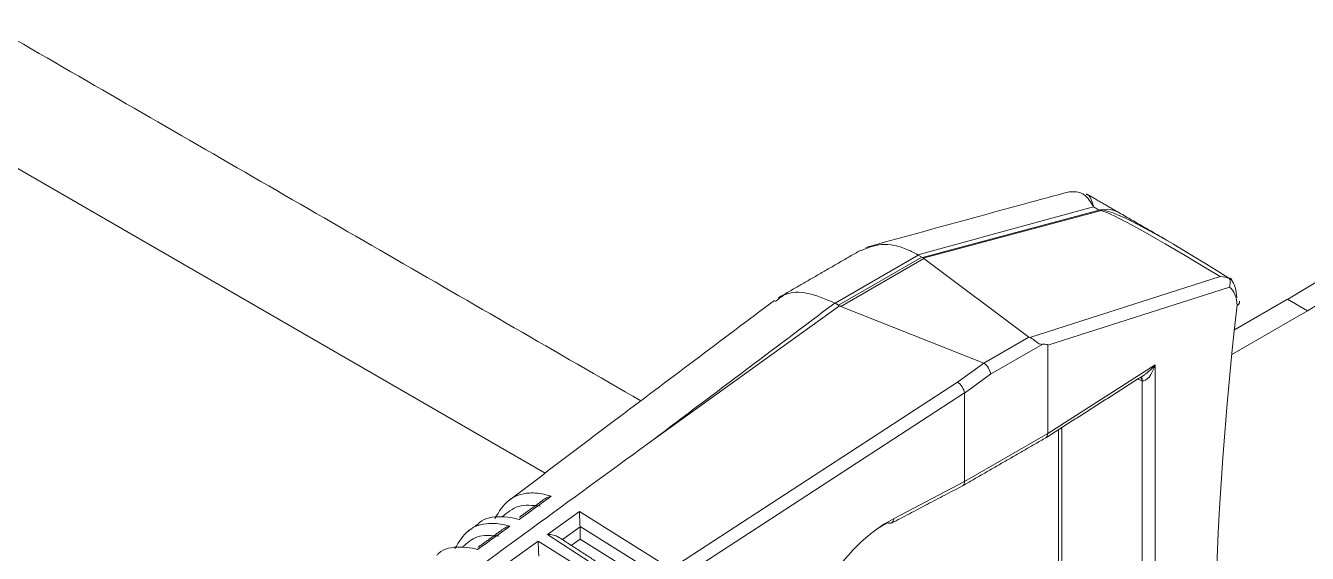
# Model space of a CAD drawing. Extents: x 12.1 to 108.7, y 1 to 80.4.
# Drawn here: x 71.963 to 73.323, y 8.193 to 8.753 of the extents above; entities that cross this region are included whole.
import ezdxf

# ---------------------------------------------------------------- set-up
doc = ezdxf.new("R2010")
doc.units = 0
doc.header["$MEASUREMENT"] = 0
doc.linetypes.add('SLD-Solid', pattern=[0])
doc.layers.get('0').update_dxf_attribs({"linetype": 'CONTINUOUS'})

msp = doc.modelspace()

# ---------------------------------------------------------------- linework, layer by layer
at = {"color": 7, "linetype": 'SLD-Solid', "lineweight": 15}
for p, q in [((70.4088, 9.4936), (72.5142, 8.2782)), ((72.9144, 8.5069), (73.1021, 8.5572)), ((73.1032, 8.5565), (72.9154, 8.5062)), ((73.0961, 8.5606), (73.1021, 8.5572)), ((72.8217, 8.4583), (72.9101, 8.5093)), ((72.9138, 8.5072), (72.8254, 8.4562)), ((72.8279, 8.455), (72.9159, 8.5058)), ((72.9098, 8.5095), (72.9101, 8.5093)), ((72.9101, 8.5093), (72.9138, 8.5072)), ((72.9138, 8.5072), (72.9144, 8.5069)), ((72.9154, 8.5062), (72.9159, 8.5058)), ((72.9159, 8.5058), (73.0273, 8.4225)), ((73.2305, 8.4866), (73.0285, 8.4219)), ((73.0475, 8.4138), (73.2403, 8.4755)), ((73.3017, 8.4625), (73.2456, 8.4301)), ((73.3229, 8.4503), (73.3017, 8.4625)), ((72.6224, 8.3088), (72.8265, 8.4555)), ((72.8217, 8.4583), (72.8214, 8.4585)), ((72.8254, 8.4562), (72.8217, 8.4583)), ((72.9795, 8.3949), (72.8279, 8.455)), ((73.3229, 8.4503), (73.2429, 8.4041)), ((73.0273, 8.4225), (72.9795, 8.3949)), ((72.9868, 8.383), (73.0416, 8.4147)), ((73.0475, 8.4138), (73.0475, 8.3203)), ((72.9797, 8.3948), (72.9517, 8.3747)), ((72.9797, 8.3948), (72.9795, 8.3949)), ((73.1614, 8.3929), (73.0475, 8.3203)), ((73.1614, 8.3929), (73.1614, 7.5931)), ((72.9591, 8.3631), (72.9868, 8.383)), ((72.9517, 8.3747), (72.6476, 8.1767)), ((73.1429, 8.3779), (73.1475, 8.3761)), ((73.1475, 7.6088), (73.1475, 8.3761)), ((73.1475, 8.3761), (73.1479, 8.3759)), ((72.6548, 8.1651), (72.9591, 8.3632)), ((72.9591, 8.3631), (72.9591, 8.3632)), ((72.9591, 8.2692), (72.9591, 8.3631)), ((73.0623, 8.3265), (73.0623, 7.6656)), ((73.0475, 8.3203), (72.9591, 8.2692)), ((73.0475, 8.3203), (73.0475, 8.3203)), ((72.9591, 8.2692), (72.8838, 8.2298)), ((72.9591, 8.2692), (72.9591, 8.2692)), ((72.5166, 8.213), (72.5506, 8.2375)), ((72.5506, 8.2375), (72.6476, 8.1767)), ((72.5512, 8.221), (72.5325, 8.2076)), ((72.6411, 8.1652), (72.5512, 8.2216)), ((72.5512, 8.221), (72.5512, 8.2216)), ((72.5512, 8.221), (72.5512, 8.2082)), ((72.4728, 8.1815), (72.5068, 8.2059)), ((72.5068, 8.2059), (72.6014, 8.1467)), ((72.6101, 8.1523), (72.5166, 8.213)), ((72.5512, 8.2082), (72.5419, 8.2015)), ((72.6232, 8.1631), (72.5512, 8.2082))]:
    msp.add_line(p, q, dxfattribs=at)
at = {"color": 7, "linetype": 'SLD-Solid', "lineweight": 15, "flags": 128}
for points in [[(73.1048, 8.5574), (73.111, 8.558), (73.1166, 8.5572), (73.1217, 8.5552), (73.1217, 8.5552)], [(73.2484, 8.4561), (73.2496, 8.4571), (73.2504, 8.4582), (73.2508, 8.4593), (73.251, 8.4604), (73.251, 8.4604)]]:
    msp.add_lwpolyline(points, dxfattribs=at)
at = {"color": 7, "linetype": 'SLD-Solid', "lineweight": 15}
for centre, radius, start, end in [((72.4093, 10.001), 1.7786, 300.1148, 315.3066), ((72.4381, 9.9776), 1.7651, 300.0847, 314.4754), ((73.0902, 8.5366), 0.0237, 56.8484, 59.988), ((73.0843, 8.5561), 0.0206, 0.9878, 3.589), ((73.241, 8.46), 0.01, 353.5344, 360), ((73.241, 8.46), 0.01, 360, 2.6099), ((73.2473, 8.4597), 0.00372, 287.7956, 347.385), ((73.1408, 8.3758), 0.00673, 1.8514, 37.2397), ((73.1417, 8.3759), 0.00619, 0.2708, 41.9206), ((72.8792, 8.2291), 0.00467, 303.4964, 8.2591), ((72.8801, 8.2291), 0.00424, 236.3519, 293.2683)]:
    msp.add_arc(centre, radius, start, end, dxfattribs=at)
for centre, major_axis, ratio, start_param, end_param in [((74.6263, 7.7324), (5.759, 1.2811), 0.198331, 1.795372, 1.829063), ((73.4938, 8.271), (0.3934, -0.2851), 0.067897, 3.033861, 3.086525), ((73.5004, 8.2972), (0.3977, -0.259), 0.033271, 3.05906, 3.111723), ((73.4938, 8.271), (0.3934, -0.2851), 0.067897, 2.312196, 3.033861), ((73.5004, 8.2972), (0.3977, -0.259), 0.033271, 2.338395, 3.05906), ((73.215, 8.4324), (0.0231, 0.0444), 0.54529, 5.527407, 6.189238), ((73.2076, 8.4363), (0.028, 0.0531), 0.550734, 5.531084, 6.011733), ((77.1263, 9.6568), (13.5348, 9.6488), 0.094709, 1.826303, 1.841815), ((72.1343, 7.9593), (0.6943, 0.494), 0.104684, 0.034736, 0.047827), ((72.1339, 7.959), (0.6996, 0.4919), 0.108829, 0.07127, 0.084359), ((75.4823, 9.4866), (1.5577, 2.9995), 0.54529, 2.183632, 2.479964), ((73.0535, 8.4297), (0.0269, 0.0062), 0.221608, 3.327093, 3.467694), ((72.917, 8.3783), (0.1305, 0.0357), 0.06024, 6.266726, 6.567396), ((72.9797, 8.3871), (-0.00543, 0.00841), 0.541118, 3.900038, 5.418474), ((73.1539, 8.3968), (0.0061, 0.0208), 0.380972, 3.154865, 4.638523), ((73.1539, 8.3968), (0.0139, 0.0162), 0.382704, 4.042839, 4.802208), ((72.9522, 8.3673), (-0.00565, 0.00825), 0.488283, 3.890672, 5.402754), ((73.0402, 8.3242), (-0.00519, 0.00855), 0.594217, 3.128473, 3.913952), ((72.9522, 8.2734), (-0.00482, 0.00876), 0.560658, 3.130228, 3.938437), ((72.5511, 8.2301), (-0.0004, 0.012), 0.026825, 0.909765, 2.358101), ((72.8846, 8.1195), (0.0726, 0.1139), 0.608944, 0.815924, 2.379124), ((72.8779, 8.1238), (0.0676, 0.1053), 0.60375, 0.817539, 0.9652), ((72.5073, 8.1986), (-0.0004, 0.012), 0.026825, 0.909765, 2.358101), ((72.5171, 8.2056), (0.014, 0.0003), 0.527029, 0.656435, 1.593412)]:
    msp.add_ellipse(centre, major_axis=major_axis, ratio=ratio, start_param=start_param, end_param=end_param, dxfattribs=at)
for points in [[(70.4652, 9.5962), (72.6157, 8.3548)], [(73.1217, 8.5552), (73.0886, 8.5743)], [(73.1751, 8.5244), (73.1217, 8.5552)], [(72.8484, 8.5143), (72.7615, 8.4641)], [(72.9154, 8.5062), (72.9144, 8.5069)], [(73.0455, 8.3157), (73.1502, 8.3825)], [(73.0588, 8.3242), (73.0588, 7.67)], [(72.9571, 8.2647), (73.0454, 8.3156)], [(72.8818, 8.2252), (72.957, 8.2646)], [(72.5129, 8.2502), (72.4867, 8.2313)], [(72.4416, 8.2233), (72.4327, 8.2166)], [(72.4691, 8.2184), (72.4428, 8.1994)], [(72.616, 8.1533), (72.5281, 8.2104)]]:
    msp.add_open_spline(points, degree=1, dxfattribs=at)
for points, knots in [([(73.0703, 8.5766), (73.0546, 8.5723), (72.9822, 8.5528), (72.9105, 8.533), (72.8543, 8.5175)], [0, 0, 0, 0, 0.217962, 1, 1, 1, 1]), ([(73.0704, 8.5764), (73.0754, 8.5766), (73.085, 8.5769), (73.0923, 8.5673), (73.0958, 8.5612), (73.0961, 8.5607), (73.0961, 8.5606)], [0, 0, 0, 0, 0.499211, 0.956971, 0.994826, 1, 1, 1, 1]), ([(73.0961, 8.5606), (73.0961, 8.5607), (73.0959, 8.5613), (73.0954, 8.5631), (73.0935, 8.5684), (73.0916, 8.5738), (73.0886, 8.5737), (73.0882, 8.5737)], [0, 0, 0, 0, 0.0085331, 0.0815284, 0.2622894, 0.8894374, 1, 1, 1, 1]), ([(72.9098, 8.5095), (72.9062, 8.5115), (72.8932, 8.5185), (72.8708, 8.5232), (72.8558, 8.517), (72.8486, 8.514)], [0, 0, 0, 0, 0.16589, 0.597716, 1, 1, 1, 1]), ([(73.2401, 8.4849), (73.237, 8.4856), (73.2339, 8.4864), (73.2306, 8.4866), (73.2305, 8.4866)], [0, 0, 0, 0, 0.980027, 1, 1, 1, 1]), ([(73.2425, 8.4833), (73.2424, 8.4833), (73.2423, 8.4843), (73.2417, 8.4851), (73.2405, 8.4849), (73.2401, 8.4849)], [0, 0, 0, 0, 0.021182, 0.71712, 1, 1, 1, 1]), ([(73.2403, 8.4755), (73.2403, 8.4755), (73.2405, 8.4761), (73.241, 8.4779), (73.2412, 8.4808), (73.2408, 8.4833), (73.2402, 8.4846), (73.2401, 8.4849)], [0, 0, 0, 0, 0.017181, 0.202287, 0.556603, 0.898381, 1, 1, 1, 1]), ([(72.7575, 8.4614), (72.7008, 8.4189), (72.6066, 8.3482), (72.5128, 8.2772), (72.4754, 8.2488)], [0, 0, 0, 0, 0.600831, 1, 1, 1, 1]), ([(72.8214, 8.4585), (72.8118, 8.4626), (72.7925, 8.471), (72.7704, 8.4704), (72.7615, 8.4627), (72.7585, 8.4601)], [0, 0, 0, 0, 0.396049, 0.792094, 1, 1, 1, 1]), ([(73.0416, 8.4147), (73.0405, 8.4147), (73.0387, 8.4148), (73.0361, 8.4167), (73.0335, 8.419), (73.0309, 8.4209), (73.0291, 8.4217), (73.0285, 8.4219)], [0, 0, 0, 0, 0.281503, 0.477149, 0.672463, 0.878462, 1, 1, 1, 1]), ([(72.1293, 7.9455), (72.1333, 7.9484), (72.153, 7.9631), (72.2359, 8.0248), (72.3955, 8.1435), (72.5409, 8.2494), (72.6224, 8.3088)], [0, 0, 0, 0, 0.024148, 0.120739, 0.507103, 1, 1, 1, 1]), ([(72.4609, 8.23), (72.4652, 8.2372), (72.4739, 8.2516), (72.4943, 8.2581), (72.5106, 8.2566), (72.5186, 8.2541), (72.5205, 8.2535)], [0, 0, 0, 0, 0.347935, 0.69616, 0.929831, 1, 1, 1, 1]), ([(72.5088, 8.2431), (72.5007, 8.244), (72.4848, 8.2456), (72.474, 8.2363), (72.4686, 8.2317)], [0, 0, 0, 0, 0.50591, 1, 1, 1, 1]), ([(72.5205, 8.2535), (72.5158, 8.2501), (72.5044, 8.2419), (72.4931, 8.2337), (72.4864, 8.2289)], [0, 0, 0, 0, 0.412557, 1, 1, 1, 1]), ([(72.5129, 8.2502), (72.514, 8.251), (72.5163, 8.2525), (72.5191, 8.2533), (72.5204, 8.2535), (72.5205, 8.2535)], [0, 0, 0, 0, 0.5104061, 0.9848754, 1, 1, 1, 1]), ([(72.4864, 8.2289), (72.4845, 8.2294), (72.4781, 8.2312), (72.4632, 8.2325), (72.4489, 8.2309), (72.4428, 8.2238), (72.442, 8.2228)], [0, 0, 0, 0, 0.107574, 0.37584, 0.912502, 1, 1, 1, 1]), ([(72.4184, 8.198), (72.4226, 8.2051), (72.4312, 8.2194), (72.4511, 8.2257), (72.4671, 8.2245), (72.4747, 8.2223), (72.4765, 8.2217)], [0, 0, 0, 0, 0.347005, 0.702516, 0.929455, 1, 1, 1, 1]), ([(72.4765, 8.2217), (72.4718, 8.2183), (72.4605, 8.2101), (72.4491, 8.2019), (72.4424, 8.1971)], [0, 0, 0, 0, 0.412528, 1, 1, 1, 1]), ([(72.4691, 8.2185), (72.4703, 8.2193), (72.4725, 8.2207), (72.4752, 8.2215), (72.4765, 8.2217), (72.4765, 8.2217)], [0, 0, 0, 0, 0.543271, 0.984559, 1, 1, 1, 1]), ([(72.4649, 8.2112), (72.4569, 8.2119), (72.4415, 8.2132), (72.4312, 8.2039), (72.4262, 8.1994)], [0, 0, 0, 0, 0.5207842, 1, 1, 1, 1]), ([(72.4424, 8.1971), (72.4406, 8.1975), (72.4342, 8.1992), (72.4195, 8.2002), (72.4056, 8.1985), (72.3998, 8.1915), (72.3992, 8.1908)], [0, 0, 0, 0, 0.1086296, 0.3837848, 0.9343142, 1, 1, 1, 1])]:
    msp.add_open_spline(points, degree=3, knots=knots, dxfattribs=at)

doc.saveas('drawing.dxf')
